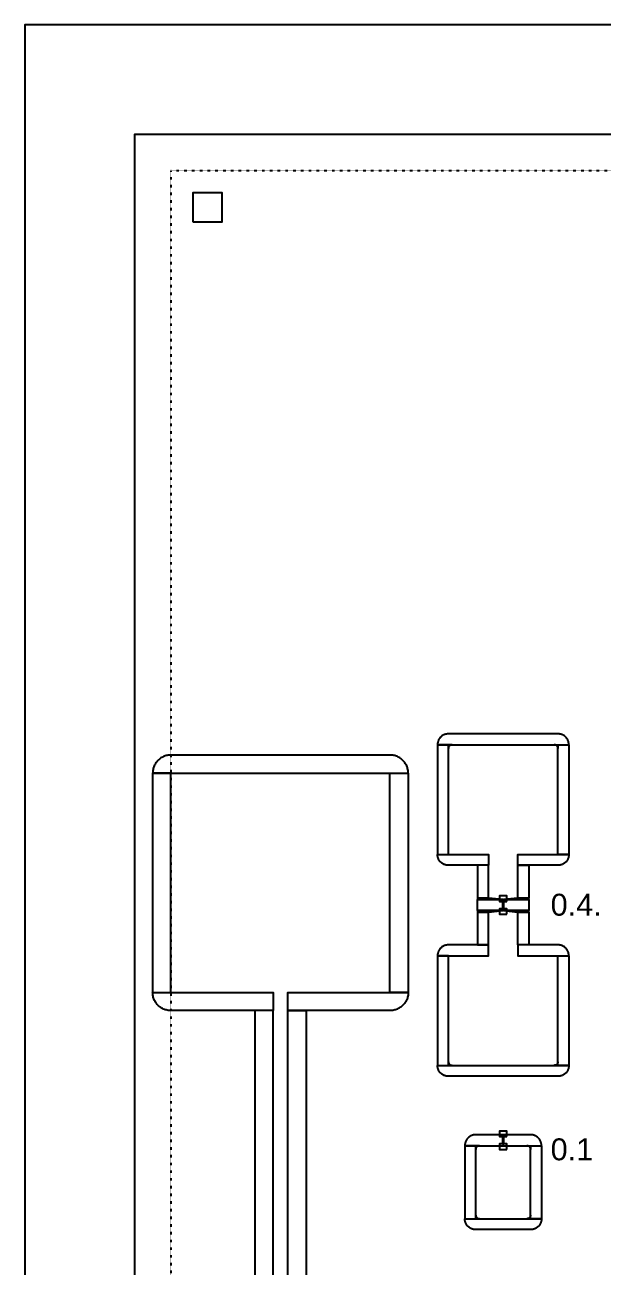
# Model space of a CAD drawing. Extents: x 100 to 6900, y 100 to 6900.
# Drawn here: x 100 to 1681, y 3500 to 6900 of the extents above; entities that cross this region are included whole.
import ezdxf

# ---------------------------------------------------------------- set-up
doc = ezdxf.new("R2010")
doc.units = 0
doc.linetypes.add('DOT', pattern=[0.2, 0, -0.2])
doc.layers.get('0').update_dxf_attribs({"linetype": 'CONTINUOUS'})
for name, color, linetype in [('BASEMETAL', 4, 'CONTINUOUS'), ('DICEGRID', 3, 'CONTINUOUS'), ('FRAME', 8, 'CONTINUOUS'), ('JUNCTION', 1, 'CONTINUOUS'), ('MARKERS', 2, 'CONTINUOUS'), ('SECONDLAYER', 6, 'CONTINUOUS'), ('UNDERCUT', 2, 'CONTINUOUS')]:
    doc.layers.add(name, color=color, linetype=linetype)
doc.styles.get("Standard").update_dxf_attribs({"font": 'arial.ttf'})

# ---------------------------------------------------------------- blocks, each defined once
blk = doc.blocks.new('CHIP_JARRAY')
for points in [[(1310, 4828), (1490, 4828), (1490, 4828), (1490, 4829.6), (1489.8, 4831.1), (1489.6, 4832.7), (1489.3, 4834.2), (1489, 4835.8), (1488.5, 4837.3), (1488, 4838.8), (1487.4, 4840.2), (1486.7, 4841.6), (1486, 4843), (1485.2, 4844.3), (1484.3, 4845.6), (1483.3, 4846.9), (1482.3, 4848.1), (1481.2, 4849.2), (1480.1, 4850.3), (1478.9, 4851.3), (1477.6, 4852.3), (1476.3, 4853.2), (1475, 4854), (1473.6, 4854.7), (1472.2, 4855.4), (1470.8, 4856), (1469.3, 4856.5), (1467.8, 4857), (1466.2, 4857.3), (1464.7, 4857.6), (1463.1, 4857.8), (1461.6, 4858), (1460, 4858), (1160, 4858), (1158.4, 4858), (1156.9, 4857.8), (1155.3, 4857.6), (1153.8, 4857.3), (1152.2, 4857), (1150.7, 4856.5), (1149.2, 4856), (1147.8, 4855.4), (1146.4, 4854.7), (1145, 4854), (1143.7, 4853.2), (1142.4, 4852.3), (1141.1, 4851.3), (1139.9, 4850.3), (1138.8, 4849.2), (1137.7, 4848.1), (1136.7, 4846.9), (1135.7, 4845.6), (1134.8, 4844.3), (1134, 4843), (1133.3, 4841.6), (1132.6, 4840.2), (1132, 4838.8), (1131.5, 4837.3), (1131, 4835.8), (1130.7, 4834.2), (1130.4, 4832.7), (1130.2, 4831.1), (1130, 4829.6), (1130, 4828), (1130, 4828)], [(1160, 4528), (1160, 4828), (1130, 4828), (1130, 4528)], [(1160, 4828), (1160, 4818), (1160.1, 4819), (1160.2, 4820.1), (1160.5, 4821.1), (1160.9, 4822.1), (1161.3, 4823), (1161.9, 4823.9), (1162.6, 4824.7), (1163.3, 4825.4), (1164.1, 4826.1), (1165, 4826.7), (1165.9, 4827.1), (1166.9, 4827.5), (1167.9, 4827.8), (1169, 4827.9), (1170, 4828)], [(1460, 4828), (1460, 4818), (1459.9, 4819), (1459.8, 4820.1), (1459.5, 4821.1), (1459.1, 4822.1), (1458.7, 4823), (1458.1, 4823.9), (1457.4, 4824.7), (1456.7, 4825.4), (1455.9, 4826.1), (1455, 4826.7), (1454.1, 4827.1), (1453.1, 4827.5), (1452.1, 4827.8), (1451, 4827.9), (1450, 4828)], [(1460, 4528), (1460, 4828), (1490, 4828), (1490, 4528)], [(700, 4750), (1050, 4750), (1050, 4750), (1049.9, 4752.6), (1049.7, 4755.2), (1049.4, 4757.8), (1048.9, 4760.4), (1048.3, 4762.9), (1047.6, 4765.5), (1046.7, 4767.9), (1045.7, 4770.3), (1044.6, 4772.7), (1043.3, 4775), (1041.9, 4777.2), (1040.5, 4779.4), (1038.9, 4781.5), (1037.2, 4783.5), (1035.4, 4785.4), (1033.5, 4787.2), (1031.5, 4788.9), (1029.4, 4790.5), (1027.2, 4791.9), (1025, 4793.3), (1022.7, 4794.6), (1020.3, 4795.7), (1017.9, 4796.7), (1015.5, 4797.6), (1012.9, 4798.3), (1010.4, 4798.9), (1007.8, 4799.4), (1005.2, 4799.7), (1002.6, 4799.9), (1000, 4800), (400, 4800), (397.4, 4799.9), (394.8, 4799.7), (392.2, 4799.4), (389.6, 4798.9), (387.1, 4798.3), (384.5, 4797.6), (382.1, 4796.7), (379.7, 4795.7), (377.3, 4794.6), (375, 4793.3), (372.8, 4791.9), (370.6, 4790.5), (368.5, 4788.9), (366.5, 4787.2), (364.6, 4785.4), (362.8, 4783.5), (361.1, 4781.5), (359.5, 4779.4), (358.1, 4777.2), (356.7, 4775), (355.4, 4772.7), (354.3, 4770.3), (353.3, 4767.9), (352.4, 4765.5), (351.7, 4762.9), (351.1, 4760.4), (350.6, 4757.8), (350.3, 4755.2), (350.1, 4752.6), (350, 4750), (350, 4750)], [(400, 4150), (400, 4750), (350, 4750), (350, 4150)], [(1000, 4150), (1000, 4750), (1050, 4750), (1050, 4150)], [(1200, 4528), (1270, 4528), (1270, 4498), (1160, 4498), (1158.4, 4498), (1156.9, 4498.2), (1155.3, 4498.4), (1153.8, 4498.7), (1152.2, 4499), (1150.7, 4499.5), (1149.2, 4500), (1147.8, 4500.6), (1146.4, 4501.3), (1145, 4502), (1143.7, 4502.8), (1142.4, 4503.7), (1141.1, 4504.7), (1139.9, 4505.7), (1138.8, 4506.8), (1137.7, 4507.9), (1136.7, 4509.1), (1135.7, 4510.4), (1134.8, 4511.7), (1134, 4513), (1133.3, 4514.4), (1132.6, 4515.8), (1132, 4517.2), (1131.5, 4518.7), (1131, 4520.2), (1130.7, 4521.8), (1130.4, 4523.3), (1130.2, 4524.9), (1130, 4526.4), (1130, 4528), (1130, 4528)], [(1420, 4528), (1490, 4528), (1490, 4528), (1490, 4526.4), (1489.8, 4524.9), (1489.6, 4523.3), (1489.3, 4521.8), (1489, 4520.2), (1488.5, 4518.7), (1488, 4517.2), (1487.4, 4515.8), (1486.7, 4514.4), (1486, 4513), (1485.2, 4511.7), (1484.3, 4510.4), (1483.3, 4509.1), (1482.3, 4507.9), (1481.2, 4506.8), (1480.1, 4505.7), (1478.9, 4504.7), (1477.6, 4503.7), (1476.3, 4502.8), (1475, 4502), (1473.6, 4501.3), (1472.2, 4500.6), (1470.8, 4500), (1469.3, 4499.5), (1467.8, 4499), (1466.2, 4498.7), (1464.7, 4498.4), (1463.1, 4498.2), (1461.6, 4498), (1460, 4498), (1350, 4498), (1350, 4528)], [(1270, 4408), (1270, 4498), (1240, 4498), (1240, 4408)], [(1350, 4408), (1350, 4498), (1380, 4498), (1380, 4408)], [(1309, 4404), (1270, 4408), (1240, 4408), (1240, 4404)], [(1380, 4404), (1380, 4374), (1240, 4374), (1240, 4404)], [(1380, 4404), (1380, 4408), (1350, 4408), (1311, 4404)], [(1270, 4370), (1309, 4374), (1240, 4374), (1240, 4370)], [(1270, 4280), (1270, 4370), (1240, 4370), (1240, 4280)], [(1380, 4370), (1380, 4374), (1311, 4374), (1350, 4370)], [(1350, 4280), (1350, 4370), (1380, 4370), (1380, 4280)], [(1200, 4250), (1270, 4250), (1270, 4280), (1160, 4280), (1158.4, 4280), (1156.9, 4279.8), (1155.3, 4279.6), (1153.8, 4279.3), (1152.2, 4279), (1150.7, 4278.5), (1149.2, 4278), (1147.8, 4277.4), (1146.4, 4276.7), (1145, 4276), (1143.7, 4275.2), (1142.4, 4274.3), (1141.1, 4273.3), (1139.9, 4272.3), (1138.8, 4271.2), (1137.7, 4270.1), (1136.7, 4268.9), (1135.7, 4267.6), (1134.8, 4266.3), (1134, 4265), (1133.3, 4263.6), (1132.6, 4262.2), (1132, 4260.8), (1131.5, 4259.3), (1131, 4257.8), (1130.7, 4256.2), (1130.4, 4254.7), (1130.2, 4253.1), (1130, 4251.6), (1130, 4250), (1130, 4250)], [(1160, 3950), (1160, 4250), (1130, 4250), (1130, 3950)], [(1420, 4250), (1490, 4250), (1490, 4250), (1490, 4251.6), (1489.8, 4253.1), (1489.6, 4254.7), (1489.3, 4256.2), (1489, 4257.8), (1488.5, 4259.3), (1488, 4260.8), (1487.4, 4262.2), (1486.7, 4263.6), (1486, 4265), (1485.2, 4266.3), (1484.3, 4267.6), (1483.3, 4268.9), (1482.3, 4270.1), (1481.2, 4271.2), (1480.1, 4272.3), (1478.9, 4273.3), (1477.6, 4274.3), (1476.3, 4275.2), (1475, 4276), (1473.6, 4276.7), (1472.2, 4277.4), (1470.8, 4278), (1469.3, 4278.5), (1467.8, 4279), (1466.2, 4279.3), (1464.7, 4279.6), (1463.1, 4279.8), (1461.6, 4280), (1460, 4280), (1350, 4280), (1350, 4250)], [(1460, 3950), (1460, 4250), (1490, 4250), (1490, 3950)], [(515, 4150), (680, 4150), (680, 4100), (400, 4100), (397.4, 4100.1), (394.8, 4100.3), (392.2, 4100.6), (389.6, 4101.1), (387.1, 4101.7), (384.5, 4102.4), (382.1, 4103.3), (379.7, 4104.3), (377.3, 4105.4), (375, 4106.7), (372.8, 4108.1), (370.6, 4109.5), (368.5, 4111.1), (366.5, 4112.8), (364.6, 4114.6), (362.8, 4116.5), (361.1, 4118.5), (359.5, 4120.6), (358.1, 4122.8), (356.7, 4125), (355.4, 4127.3), (354.3, 4129.7), (353.3, 4132.1), (352.4, 4134.5), (351.7, 4137.1), (351.1, 4139.6), (350.6, 4142.2), (350.3, 4144.8), (350.1, 4147.4), (350, 4150), (350, 4150)], [(885, 4150), (1050, 4150), (1050, 4150), (1049.9, 4147.4), (1049.7, 4144.8), (1049.4, 4142.2), (1048.9, 4139.6), (1048.3, 4137.1), (1047.6, 4134.5), (1046.7, 4132.1), (1045.7, 4129.7), (1044.6, 4127.3), (1043.3, 4125), (1041.9, 4122.8), (1040.5, 4120.6), (1038.9, 4118.5), (1037.2, 4116.5), (1035.4, 4114.6), (1033.5, 4112.8), (1031.5, 4111.1), (1029.4, 4109.5), (1027.2, 4108.1), (1025, 4106.7), (1022.7, 4105.4), (1020.3, 4104.3), (1017.9, 4103.3), (1015.5, 4102.4), (1012.9, 4101.7), (1010.4, 4101.1), (1007.8, 4100.6), (1005.2, 4100.3), (1002.6, 4100.1), (1000, 4100), (720, 4100), (720, 4150)], [(680, 2700), (680, 4100), (630, 4100), (630, 2700)], [(720, 2700), (720, 4100), (770, 4100), (770, 2700)], [(1310, 3950), (1490, 3950), (1490, 3950), (1490, 3948.4), (1489.8, 3946.9), (1489.6, 3945.3), (1489.3, 3943.8), (1489, 3942.2), (1488.5, 3940.7), (1488, 3939.2), (1487.4, 3937.8), (1486.7, 3936.4), (1486, 3935), (1485.2, 3933.7), (1484.3, 3932.4), (1483.3, 3931.1), (1482.3, 3929.9), (1481.2, 3928.8), (1480.1, 3927.7), (1478.9, 3926.7), (1477.6, 3925.7), (1476.3, 3924.8), (1475, 3924), (1473.6, 3923.3), (1472.2, 3922.6), (1470.8, 3922), (1469.3, 3921.5), (1467.8, 3921), (1466.2, 3920.7), (1464.7, 3920.4), (1463.1, 3920.2), (1461.6, 3920), (1460, 3920), (1160, 3920), (1158.4, 3920), (1156.9, 3920.2), (1155.3, 3920.4), (1153.8, 3920.7), (1152.2, 3921), (1150.7, 3921.5), (1149.2, 3922), (1147.8, 3922.6), (1146.4, 3923.3), (1145, 3924), (1143.7, 3924.8), (1142.4, 3925.7), (1141.1, 3926.7), (1139.9, 3927.7), (1138.8, 3928.8), (1137.7, 3929.9), (1136.7, 3931.1), (1135.7, 3932.4), (1134.8, 3933.7), (1134, 3935), (1133.3, 3936.4), (1132.6, 3937.8), (1132, 3939.2), (1131.5, 3940.7), (1131, 3942.2), (1130.7, 3943.8), (1130.4, 3945.3), (1130.2, 3946.9), (1130, 3948.4), (1130, 3950), (1130, 3950)], [(1160, 3950), (1160, 3960), (1160.1, 3959), (1160.2, 3957.9), (1160.5, 3956.9), (1160.9, 3955.9), (1161.3, 3955), (1161.9, 3954.1), (1162.6, 3953.3), (1163.3, 3952.6), (1164.1, 3951.9), (1165, 3951.3), (1165.9, 3950.9), (1166.9, 3950.5), (1167.9, 3950.2), (1169, 3950.1), (1170, 3950)], [(1460, 3950), (1460, 3960), (1459.9, 3959), (1459.8, 3957.9), (1459.5, 3956.9), (1459.1, 3955.9), (1458.7, 3955), (1458.1, 3954.1), (1457.4, 3953.3), (1456.7, 3952.6), (1455.9, 3951.9), (1455, 3951.3), (1454.1, 3950.9), (1453.1, 3950.5), (1452.1, 3950.2), (1451, 3950.1), (1450, 3950)], [(1310, 3730), (1415, 3730), (1415, 3730), (1415, 3731.6), (1414.8, 3733.1), (1414.6, 3734.7), (1414.3, 3736.2), (1414, 3737.8), (1413.5, 3739.3), (1413, 3740.8), (1412.4, 3742.2), (1411.7, 3743.6), (1411, 3745), (1410.2, 3746.3), (1409.3, 3747.6), (1408.3, 3748.9), (1407.3, 3750.1), (1406.2, 3751.2), (1405.1, 3752.3), (1403.9, 3753.3), (1402.6, 3754.3), (1401.3, 3755.2), (1400, 3756), (1398.6, 3756.7), (1397.2, 3757.4), (1395.8, 3758), (1394.3, 3758.5), (1392.8, 3759), (1391.2, 3759.3), (1389.7, 3759.6), (1388.1, 3759.8), (1386.6, 3760), (1385, 3760), (1235, 3760), (1233.4, 3760), (1231.9, 3759.8), (1230.3, 3759.6), (1228.8, 3759.3), (1227.2, 3759), (1225.7, 3758.5), (1224.2, 3758), (1222.8, 3757.4), (1221.4, 3756.7), (1220, 3756), (1218.7, 3755.2), (1217.4, 3754.3), (1216.1, 3753.3), (1214.9, 3752.3), (1213.8, 3751.2), (1212.7, 3750.1), (1211.7, 3748.9), (1210.7, 3747.6), (1209.8, 3746.3), (1209, 3745), (1208.3, 3743.6), (1207.6, 3742.2), (1207, 3740.8), (1206.5, 3739.3), (1206, 3737.8), (1205.7, 3736.2), (1205.4, 3734.7), (1205.2, 3733.1), (1205, 3731.6), (1205, 3730), (1205, 3730)], [(1235, 3530), (1235, 3730), (1205, 3730), (1205, 3530)], [(1235, 3730), (1235, 3720), (1235.1, 3721), (1235.2, 3722.1), (1235.5, 3723.1), (1235.9, 3724.1), (1236.3, 3725), (1236.9, 3725.9), (1237.6, 3726.7), (1238.3, 3727.4), (1239.1, 3728.1), (1240, 3728.7), (1240.9, 3729.1), (1241.9, 3729.5), (1242.9, 3729.8), (1244, 3729.9), (1245, 3730)], [(1385, 3730), (1385, 3720), (1384.9, 3721), (1384.8, 3722.1), (1384.5, 3723.1), (1384.1, 3724.1), (1383.7, 3725), (1383.1, 3725.9), (1382.4, 3726.7), (1381.7, 3727.4), (1380.9, 3728.1), (1380, 3728.7), (1379.1, 3729.1), (1378.1, 3729.5), (1377.1, 3729.8), (1376, 3729.9), (1375, 3730)], [(1385, 3530), (1385, 3730), (1415, 3730), (1415, 3530)], [(1235, 3530), (1235, 3540), (1235.1, 3539), (1235.2, 3537.9), (1235.5, 3536.9), (1235.9, 3535.9), (1236.3, 3535), (1236.9, 3534.1), (1237.6, 3533.3), (1238.3, 3532.6), (1239.1, 3531.9), (1240, 3531.3), (1240.9, 3530.9), (1241.9, 3530.5), (1242.9, 3530.2), (1244, 3530.1), (1245, 3530)], [(1385, 3530), (1385, 3540), (1384.9, 3539), (1384.8, 3537.9), (1384.5, 3536.9), (1384.1, 3535.9), (1383.7, 3535), (1383.1, 3534.1), (1382.4, 3533.3), (1381.7, 3532.6), (1380.9, 3531.9), (1380, 3531.3), (1379.1, 3530.9), (1378.1, 3530.5), (1377.1, 3530.2), (1376, 3530.1), (1375, 3530)], [(1310, 3530), (1415, 3530), (1415, 3530), (1415, 3528.4), (1414.8, 3526.9), (1414.6, 3525.3), (1414.3, 3523.8), (1414, 3522.2), (1413.5, 3520.7), (1413, 3519.2), (1412.4, 3517.8), (1411.7, 3516.4), (1411, 3515), (1410.2, 3513.7), (1409.3, 3512.4), (1408.3, 3511.1), (1407.3, 3509.9), (1406.2, 3508.8), (1405.1, 3507.7), (1403.9, 3506.7), (1402.6, 3505.7), (1401.3, 3504.8), (1400, 3504), (1398.6, 3503.3), (1397.2, 3502.6), (1395.8, 3502), (1394.3, 3501.5), (1392.8, 3501), (1391.2, 3500.7), (1389.7, 3500.4), (1388.1, 3500.2), (1386.6, 3500), (1385, 3500), (1235, 3500), (1233.4, 3500), (1231.9, 3500.2), (1230.3, 3500.4), (1228.8, 3500.7), (1227.2, 3501), (1225.7, 3501.5), (1224.2, 3502), (1222.8, 3502.6), (1221.4, 3503.3), (1220, 3504), (1218.7, 3504.8), (1217.4, 3505.7), (1216.1, 3506.7), (1214.9, 3507.7), (1213.8, 3508.8), (1212.7, 3509.9), (1211.7, 3511.1), (1210.7, 3512.4), (1209.8, 3513.7), (1209, 3515), (1208.3, 3516.4), (1207.6, 3517.8), (1207, 3519.2), (1206.5, 3520.7), (1206, 3522.2), (1205.7, 3523.8), (1205.4, 3525.3), (1205.2, 3526.9), (1205, 3528.4), (1205, 3530), (1205, 3530)]]:
    blk.add_lwpolyline(points, close=True)
at = {"layer": 'DICEGRID'}
blk.add_lwpolyline([(300, 300), (6500, 300), (6500, 6500), (300, 6500)], close=True, dxfattribs=at)
at = {"layer": 'FRAME'}
blk.add_lwpolyline([(0, 0), (6800, 0), (6800, 6800), (0, 6800)], close=True, dxfattribs=at)
at = {"layer": 'FRAME', "linetype": 'DOT'}
blk.add_lwpolyline([(400, 400), (6400, 400), (6400, 6400), (400, 6400)], close=True, dxfattribs=at)
at = {"layer": 'JUNCTION'}
for points in [[(1320, 4399), (1320, 4414), (1300, 4414), (1300, 4399)], [(1311.5, 4390.5), (1311.5, 4399), (1308.5, 4399), (1308.5, 4390.5)], [(1311.5, 4388.5), (1310.2, 4389), (1309.8, 4389), (1308.5, 4388.5)], [(1311.5, 4379), (1311.5, 4388.5), (1308.5, 4388.5), (1308.5, 4379)], [(1310.2, 4389), (1310.2, 4390.4), (1309.8, 4390.4), (1309.8, 4389)], [(1320, 4364), (1320, 4379), (1300, 4379), (1300, 4364)], [(1320, 3755), (1320, 3770), (1300, 3770), (1300, 3755)], [(1311.5, 3746.5), (1311.5, 3755), (1308.5, 3755), (1308.5, 3746.5)], [(1311.5, 3744.5), (1310, 3745), (1310, 3745), (1308.5, 3744.5)], [(1311.5, 3735), (1311.5, 3744.5), (1308.5, 3744.5), (1308.5, 3735)], [(1310, 3745), (1310, 3746.4), (1310, 3746.4), (1310, 3745)], [(1320, 3720), (1320, 3735), (1300, 3735), (1300, 3720)]]:
    blk.add_lwpolyline(points, close=True, dxfattribs=at)
at = {"layer": 'MARKERS'}
blk.add_lwpolyline([(460, 6260), (540, 6260), (540, 6340), (460, 6340)], close=True, dxfattribs=at)
at = {"layer": 'SECONDLAYER'}
for points in [[(1320, 4399), (1320, 4414), (1300, 4414), (1300, 4399)], [(1312.2, 4390.5), (1312.2, 4399), (1307.8, 4399), (1307.8, 4390.5)], [(1312.2, 4390.4), (1312.2, 4390.5), (1307.8, 4390.5), (1307.8, 4390.4)], [(1312.2, 4388.5), (1310.7, 4389), (1309.3, 4389), (1307.8, 4388.5)], [(1312.2, 4379), (1312.2, 4388.5), (1307.8, 4388.5), (1307.8, 4379)], [(1310.7, 4389), (1310.7, 4390.4), (1309.3, 4390.4), (1309.3, 4389)], [(1320, 4364), (1320, 4379), (1300, 4379), (1300, 4364)]]:
    blk.add_lwpolyline(points, close=True, dxfattribs=at)
at = {"layer": 'UNDERCUT'}
for points in [[(1311.5, 4390.4), (1311.5, 4390.5), (1308.5, 4390.5), (1308.5, 4390.4)], [(1311.5, 3746.4), (1311.5, 3746.5), (1308.5, 3746.5), (1308.5, 3746.4)]]:
    blk.add_lwpolyline(points, close=True, dxfattribs=at)
at = {"layer": 'MARKERS'}
for s, p in [('0.4.', (1440, 4360)), ('0.1', (1440, 3690))]:
    blk.add_text(s, height=60, dxfattribs=at).set_placement(p)

msp = doc.modelspace()

# ---------------------------------------------------------------- block references
at = {"layer": 'BASEMETAL'}
msp.add_blockref('CHIP_JARRAY', (100, 100), dxfattribs=at)

doc.saveas('drawing.dxf')
